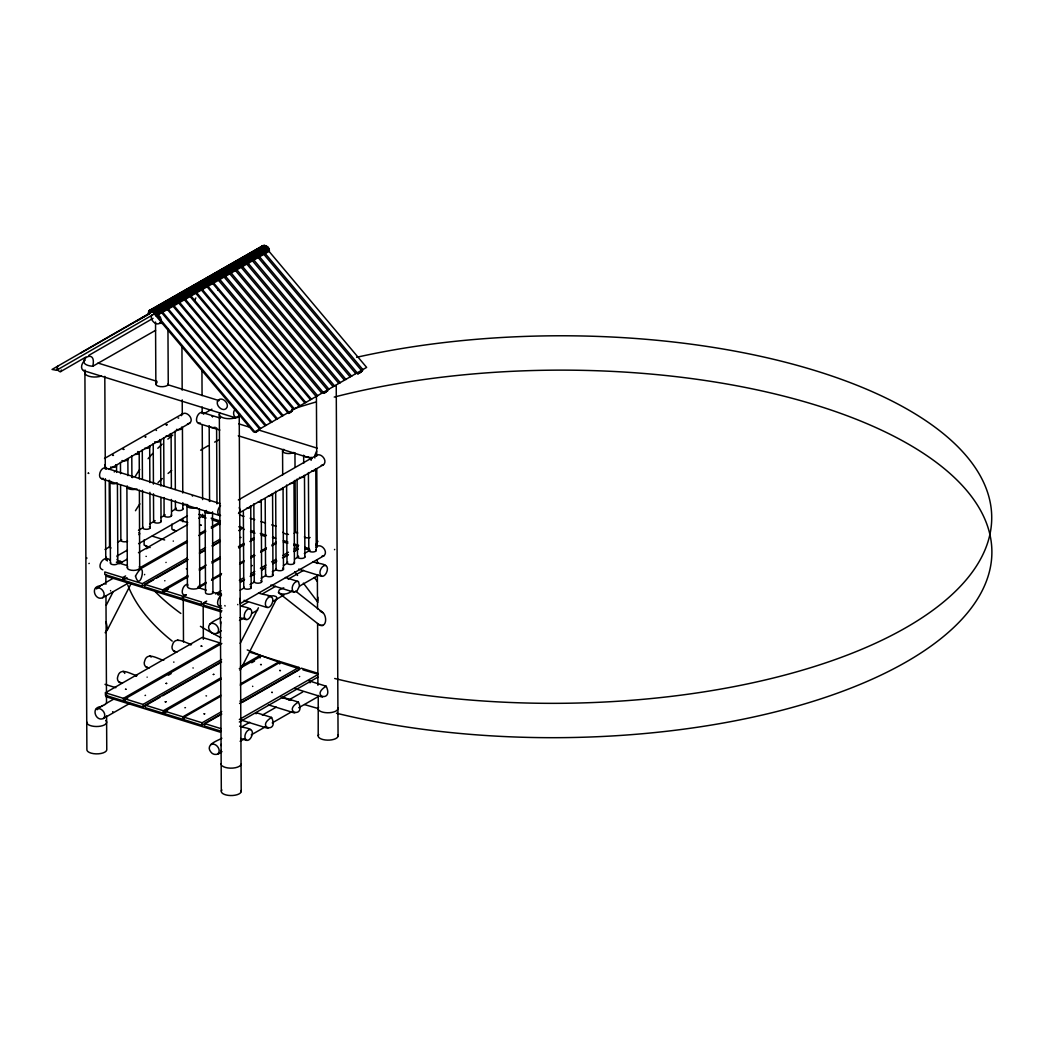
<?xml version="1.0" encoding="UTF-8"?>
<svg xmlns="http://www.w3.org/2000/svg" width="1041" height="1041" viewBox="0 0 1041 1041"><rect width="100%" height="100%" fill="white"/><g stroke="black" fill="none" stroke-linecap="round" stroke-linejoin="round"><path stroke-width="1.5" d="M317.869 597.183L317.895 600.904M86.689 558.496L86.884 557.911M110.606 590.924L110.567 590.559M112.636 711.693L112.988 711.771M237.816 604.73L237.725 604.457M270.868 585.029L294.082 592.238L296.919 591.132L299.522 586.031L298.533 581.672L285.377 577.456M334.681 549.388L334.512 549.7M190.074 305.573L190.035 305.742M217.881 290.127L217.79 289.411M263.412 262.54L263.92 262.866M88.238 473.2L88.849 473.46L88.29 473.095M88.914 563.584L89.253 563.324M224.856 605.55L225.077 606.018M57.815 368.644L58.179 370.557L59.897 371.702A2.381 1.627 51.9 0 0 61.25 370.921L61.315 369.997M194.875 300.211L195.018 299.561M264.31 246.17L263.998 245.494A8.679 6.298 60.2 0 0 262.879 245.637L149.54 310.348A2.264 1.64 60.2 0 0 148.72 311.09A1.575 1.145 60.2 0 1 148.616 311.923A2.368 1.718 60.2 0 0 148.473 313.406L149.097 313.315A2.655 1.926 60.2 0 1 149.11 312.625L151.439 311.363A11.945 8.666 60.2 0 1 153.326 311.949A4.281 3.11 60.2 0 1 154.172 312.43L155.682 314.655A2.655 1.926 60.2 0 1 155.708 315.293L156.319 315.839L269.32 251.219L268.708 250.673A2.655 1.926 60.2 0 0 268.682 250.035L268.097 248.721M317.609 574.619L317.349 575.881L317.908 575.413M318.247 695.427L318.195 735.623M116.93 556.714L117.295 555.269M144.1 539.941L144.126 545.029L150.151 547.553M171.882 524.065L171.908 529.153L176.371 531.196M268.5 250.712L366.64 367.395L254.824 431.82L155.226 313.406L152.376 311.61L52.05 369.438L56.565 370.271L57.723 366.185M105.154 632.759L107.47 629.115L106.143 621.776M240.12 670.365L277.023 598.068L276.138 596.584L273.549 595.79L268.071 596.246M220.978 621.867L220.484 631.275M315.683 544.911L317.934 541.255M151.973 314.785C148.577 319.925 158.128 327.98 161.147 321.487M181.316 415.684C184.582 408.671 195.044 418.573 189.696 423.193L108.85 469.426M239.261 512.549L239.924 510.22L239.235 507.461M239.742 603.546L240.393 601.217L239.716 598.458M317.609 563.467L318.104 562.387M106.312 605.146L112.87 592.329M106.976 630.703L131.14 583.546M240.172 643.403L258.428 607.801M195.24 298.936L195.851 297.973M159.286 306.575L159.976 306.718M181.16 294.174L181.069 294.174M232.403 264.869L232.026 264.882M256.698 251.388L256.151 251.141M112.935 455.151L113.04 455.138M123.267 449.27L123.736 449.517M114.393 471.911L114.276 471.976M145.454 436.986L145.714 436.986M156.475 430.414L156.176 430.427M132.519 477.312L131.83 477.338L132.532 477.52M166.508 424.949L166.833 424.767M178.714 418.04L178.128 418.118M212.507 416.478L212.507 416.699M165.961 562.517L166.066 562.361M209.319 501.424L209.853 501.32M200.458 525.328L201.173 525.328M200.432 525.25L201.173 525.132M186.456 568.906L186.326 568.659M125.454 689.233L125.805 689.168M135.655 676.103L136.397 676.051M145.063 695.518L145.506 695.271M240.471 537.455L241.018 537.481M173.626 662.102L173.99 662.089M166.079 683.39L166.846 683.43L166.092 683.43M165.272 701.829L166.013 701.79M166.013 701.725L165.272 701.777M201.212 645.927L201.811 646.175M184.869 707.737L185.454 707.659M213.626 674.477L213.262 674.49M206.482 695.935L206.027 695.83M204.075 713.801L204.843 713.801L204.153 713.918M280.12 670.612L279.834 670.391M255.748 713.488L256.502 713.475L255.826 713.501M271.727 692.317L272.261 692.343M283.308 698.147L282.566 698.069L283.282 698.004M299.431 676.663L299.678 676.468M235.539 409.022C230.49 413.42 236.45 422.451 240.068 414.448M316.568 451.274L314.85 455.346L314.863 457.988M96.566 588.92L100.287 585.706M97.203 709.715L98.075 708.427M269.32 251.219A2.368 1.718 60.2 0 0 269.164 249.645A1.575 1.145 60.2 0 1 269.033 248.76A2.264 1.64 60.2 0 0 268.214 247.511L154.732 312.313L267.875 247.185A8.679 6.298 60.2 0 0 266.769 246.353L153.235 310.621L153.235 311.389L153.769 310.973A8.679 6.298 60.2 0 1 154.875 311.806L155.226 312.118A2.264 1.64 60.2 0 1 156.059 313.367A1.575 1.145 60.2 0 0 156.163 314.265A2.368 1.718 60.2 0 1 156.332 315.839M105.544 582.739L104.139 583.793M220.523 505.692C217.985 507.839 215.825 515.035 220.575 515.503M276.724 598.939L273.223 601.373M292.417 590.494C289.086 593.93 282.397 595.53 278.402 592.485L279.261 589.935L283.764 587.814M92.766 366.263C97.555 344.896 70.398 364.376 92.766 366.263L155.564 330.348M99.806 585.914C89.929 586.76 95.199 601.178 102.721 597.703L129.24 582.531M102.721 597.703C107.002 593.695 100.613 585.523 95.616 588.308M315.605 456.153C320.108 451.313 328.24 460.486 323.504 464.728L238.48 513.356M100.43 706.722C90.567 707.555 95.824 721.986 103.358 718.498L129.865 703.339M103.358 718.498C107.639 714.503 101.25 706.318 96.253 709.116M221.199 617.443C216.593 620.15 204.413 623.624 210.074 631.028C212.806 635.244 218.22 633.839 221.33 630.82M217.153 633.214C221.434 629.219 215.032 621.035 210.035 623.832M316.087 547.15C320.589 542.309 328.722 551.483 323.985 555.725L240.341 603.559M221.837 738.251C217.231 740.958 205.038 744.419 210.711 751.823C213.431 756.052 218.857 754.634 221.967 751.628M217.777 754.022C222.058 750.027 215.669 741.843 210.672 744.64M98.374 708.153L102.07 705.889M207.706 278.923L208.2 278.702M256.606 251.037L256.815 251.258M145.167 437.025L145.779 436.804M166.755 424.741L166.092 424.858L166.755 424.949M212.065 416.465L212.598 416.686M192.26 495.854L192.624 496.102M173.274 541.216L173.274 540.956M164.686 580.761L164.933 580.748M251.883 565.601L252.091 565.445M252.039 565.666L251.883 565.718M126.065 689.298L125.909 689.246M190.308 644.821L190.971 644.913M201.759 646.214L201.095 646.188M192.962 667.919L193.21 668.023M213.444 674.425L213.925 674.321M261.317 664.561L260.562 664.561L261.304 664.587M252.599 686.227L252.755 686.448M271.831 692.473L272.352 692.525M310.114 682.779L309.789 682.584M85.271 360.056C82.187 362.06 79.65 368.28 83.449 370.609L235.578 417.831M221.252 595.751C217.478 597.3 215.331 607.528 221.304 605.914M105.883 582.479L113.755 577.937M104.777 704.601L106.481 703.261M146.534 548.737L149.253 547.176M80.417 353.211L149.592 313.575M137.152 320.771L149.8 313.51M56.565 370.271L155.239 313.406M60.742 371.546L85.909 357.037M88.706 355.423L153.053 318.338M148.746 311.103L261.733 246.496A2.264 1.64 60.2 0 1 262.553 245.754L263.035 246.236M149.54 310.348L150.151 310.882L149.891 310.257A8.679 6.298 60.2 0 1 150.997 310.114L263.998 245.494M150.034 310.856L264.518 245.468A10.449 7.586 60.2 0 1 266.236 246.001M148.616 311.923L151.413 310.335M214.186 274.434L216.97 272.833M150.997 310.114L151.322 310.791L157.113 307.668M161.082 305.208L163.866 303.608M168.056 301.213L171.062 299.691M175.031 297.232L179.221 294.837M182.006 293.237L186.404 290.907M188.981 289.255L193.171 286.861M197.348 284.466L200.353 282.931M204.322 280.471L207.328 278.949M211.297 276.49L215.487 274.095M218.285 272.495L222.67 270.166M226.652 267.706L236.619 262.189M240.601 259.729L244.778 257.335M247.576 255.748L251.974 253.418M254.551 251.753L258.741 249.359M149.11 312.625L151.908 311.025M149.097 313.315L151.882 311.714M153.235 311.389L266.769 246.353M153.443 311.454L266.444 246.834M153.326 311.949L172.858 300.784M175.643 299.183L209.124 280.042M211.922 278.441L238.428 263.295M241.213 261.694L266.327 247.329M154.615 312.105L267.875 247.185M156.033 313.38L269.033 248.76M156.163 314.265L269.164 249.645M155.708 315.293L159.898 312.899M162.682 311.311L171.049 306.522M173.847 304.922L176.632 303.334M180.822 300.94L183.606 299.34M186.404 297.752L189.189 296.151M191.973 294.551L200.353 289.762M210.113 284.18L212.911 282.592M215.695 280.992L219.885 278.598M222.67 277.01L225.455 275.41M228.252 273.809L236.619 269.02M239.417 267.433L242.202 265.832M246.392 263.438L249.176 261.851M254.759 258.649L251.961 260.25L350.088 376.855M257.543 257.062L261.733 254.668M104.529 458.456L182.591 413.811M105.011 549.453L109.188 547.059M117.555 542.27L121.732 539.889M138.466 530.324L142.643 527.93M149.618 523.948L155.187 520.76M160.769 517.559L164.946 515.178M171.921 511.183L176.098 508.802M117.698 555.647L127.444 550.064M138.596 543.688L187.393 515.789M118.817 563.936L127.236 559.134M138.453 552.706L187.549 524.638M198.779 518.223L201.577 516.609L206.079 518.015M238.337 499.979L316.399 455.346M127.015 577.69L122.799 580.097L104.803 574.502L104.79 571.964L122.786 577.547L125.597 575.946M139.624 567.931L187.315 540.643M199.937 533.434L205.558 530.22M211.167 527.006L219.586 522.205L219.599 524.742M138.414 570.026L187.51 541.945M198.74 535.529L205.754 531.522M211.362 528.308L219.781 523.493M153.626 579.759L142.396 586.174L124.399 580.592L124.386 578.041L142.383 583.637L187.276 557.963M199.898 550.741L205.506 547.54M212.52 543.519L219.534 539.511M168.304 589.271L162.695 592.472L144.699 586.89L144.686 584.352L188.174 559.485M199.391 553.057L205.012 549.856M212.026 545.848L220.432 541.034M238.675 530.598L241.473 528.997M156.423 578.158L187.289 560.5M199.911 553.292L204.127 550.884M212.533 546.07L219.547 542.062M144.686 584.352L162.682 589.935L187.94 575.491M199.156 569.076L206.17 565.068M211.778 561.854L220.198 557.039M238.428 546.616L244.049 543.402M251.063 539.394L253.861 537.794M164.283 590.429L182.279 596.012L182.292 598.562L164.296 592.98L164.283 590.429L188.135 576.792M199.351 570.377L204.96 567.163M211.974 563.155L220.393 558.34M238.636 547.917L244.245 544.703M249.853 541.502L254.056 539.095M197.712 587.189L206.131 582.374M211.739 579.173L221.564 573.552M239.794 563.129L243.997 560.722M251.011 556.714L253.822 555.1M260.836 551.092L266.444 547.891M272.065 544.677L276.268 542.27M205.702 602.114L201.486 604.522L183.489 598.926L183.476 596.389L186.287 594.788M198.909 587.566L205.923 583.559M211.531 580.344L221.356 574.736M239.586 564.3L243.802 561.893M250.816 557.885L255.019 555.478M260.64 552.264L266.249 549.062M271.857 545.848L276.06 543.441M215.5 593.956L221.121 590.741M239.352 580.318L243.568 577.911M250.582 573.903L254.785 571.496M260.393 568.282L266.002 565.081M271.623 561.867L275.826 559.459M282.84 555.452L288.448 552.237M294.069 549.036L298.273 546.629L293.77 545.224M221.889 610.846L203.893 605.263L203.88 602.726L206.678 601.112M217.907 594.697L220.705 593.097M240.354 581.867L244.557 579.46M250.165 576.246L254.381 573.838M261.395 569.83L265.598 567.423M272.612 563.415L276.828 561.008M282.436 557.794L288.045 554.593M293.653 551.379L297.869 548.971M218.324 594.892L221.134 593.292M240.77 582.062L243.581 580.449M250.595 576.441L254.798 574.033M261.811 570.026L264.622 568.425M273.028 563.61L275.839 561.997M284.258 557.195L288.461 554.788M294.082 551.574L298.286 549.167M240.211 590.182L244.388 587.801M249.957 584.613L254.147 582.218M261.109 578.223L265.299 575.842M272.261 571.847L276.451 569.466M283.412 565.471L287.602 563.09M294.564 559.095L298.754 556.714M304.323 553.513L309.906 550.325M240.744 606.278L247.719 602.284M263.074 593.5L275.631 586.317M288.188 579.147L303.543 570.364M105.427 692.772L202.214 637.417L220.211 643L123.424 698.355L105.427 692.772L105.44 695.31L123.437 700.892L127.64 698.485M239.482 620.449L243.659 618.055M252.039 613.266L257.621 610.078M275.761 599.694L284.141 594.905M299.483 586.135L317.635 575.751M106.013 703.534L114.393 698.745M159.859 697.353L143.033 706.982L125.037 701.387L125.024 698.849L221.811 643.494M168.317 675.232L171.127 673.618M125.024 698.849L143.02 704.432L221.577 659.513M167.536 710.873L163.333 713.28L145.337 707.698L145.324 705.147L221.069 661.829M162.669 695.752L221.59 662.05M145.324 705.147L163.32 710.743L220.835 677.847M240.471 666.617L260.107 655.388L260.12 657.925M220.783 695.167L182.917 716.82L182.93 719.357L164.933 713.775L164.92 711.237L221.03 679.148M239.261 668.712L261.707 655.882L279.704 661.464L279.717 664.015M251.701 662.74L254.511 661.139M240.432 683.937L279.704 661.464M221.759 714.087L202.123 725.317L184.127 719.734L184.114 717.197L220.588 696.338M240.224 685.108L280.901 661.842L298.91 667.424L298.923 669.975L242.8 702.063M184.114 717.197L202.11 722.779L221.746 711.55M239.99 701.127L298.91 667.424M221.017 731.185L204.517 726.071L204.504 723.521L221.343 713.892M239.586 703.469L301.304 668.179L317.804 673.293M239.339 719.487L317.895 674.568M239.352 722.025L317.908 677.105M241.369 727.073L249.749 722.285M262.306 715.102L276.268 707.125M288.825 699.942L302.775 691.966M240.107 741.257L244.297 738.863M251.271 734.868L265.234 726.891M272.208 722.896L291.74 711.719M298.728 707.737L318.26 696.559M100.209 585.745L101.432 585.094M99.52 707.242L100.847 706.553M102.395 584.704L104.217 583.741M103.033 705.499L104.855 704.549M189.696 423.193L187.471 423.817M183.073 504.807L185.298 504.195M323.504 464.728L321.266 465.353M323.985 555.725L321.747 556.349M113.482 455.372L112.792 455.464M147.106 677.131L147.171 677.157M279.782 670.547L280.445 670.573M101.354 585.133L102.473 584.652M101.992 705.941L103.111 705.46M85.323 370.219L83.449 370.609M200.249 422.997C193.626 424.598 196.775 411.898 202.058 412.444L220.484 418.157M103.306 478.431C96.683 480.031 99.845 467.331 105.115 467.877L220.276 503.623M120.561 561.06L117.919 561.073L116.943 559.342M185.975 594.945C179.351 596.545 182.5 583.845 187.783 584.391M146 556.349L146.3 556.401M144.673 574.398L144.504 574.762M322.996 625.485L320.225 625.368M254.824 431.82L253.64 432.002L152.376 311.61M173.274 530.233L174.172 530.22M145.506 546.109L146.404 546.109M110.203 560.305C103.84 553.578 95.59 567.774 102.812 569.804M325.534 565.419C320.745 565.25 317.219 575.465 322.762 576.35C325.391 575.504 326.77 572.68 327.303 570.143C328.865 562.465 317.141 564.391 313.159 561.58M297.765 581.294C293.198 581.438 289.958 589.648 294.082 592.238M270.959 596.623C266.171 596.454 262.631 606.669 268.188 607.554C270.816 606.708 272.195 603.884 272.716 601.36C274.29 593.669 262.566 595.608 258.571 592.784M249.853 608.699C245.064 608.53 241.538 618.744 247.081 619.629C249.71 618.783 251.089 615.96 251.623 613.422C253.21 607.007 244.284 607.593 240.562 605.81M191.518 644.418C185.779 643.299 175.057 635.387 172.507 644.873C170.919 648.27 172.923 652.187 177.009 651.991M173.912 651.028L174.81 651.028M163.736 660.306C158.011 659.174 147.275 651.263 144.738 660.749C143.137 664.158 145.154 668.075 149.227 667.88M146.13 666.917L147.041 666.917M136.944 675.635C131.205 674.503 120.483 666.591 117.932 676.077C116.345 679.487 118.349 683.403 122.422 683.208M119.325 682.245L120.236 682.232M326.171 686.214C309.125 696.754 334.148 702.844 326.171 686.214L309.138 680.931M298.39 702.102C281.343 712.643 306.379 718.719 298.39 702.102L282.918 697.301M271.584 717.431C254.551 727.971 279.574 734.048 271.584 717.431L256.112 712.63M250.491 729.494C245.702 729.325 242.163 739.539 247.706 740.424C250.347 739.578 251.714 736.755 252.247 734.23C253.848 727.152 243.503 728.44 239.651 726.137M320.147 611.171L322.931 612.772M272.495 537.273L274.564 537.585M151.322 310.791L151.518 310.088A10.449 7.586 60.2 0 1 153.235 310.621M97.997 363.049L156.983 381.357M167.848 384.728L219.078 400.629M238.91 423.882L249.658 427.213M258.871 430.076L317.219 448.19M198.389 423.375L219.872 430.05M238.298 435.776L312.001 458.652M239.391 514.879L243.997 516.31M250.139 518.223L254.746 519.654M260.888 521.554L265.494 522.985M271.636 524.885L276.242 526.317M294.655 532.042L297.726 532.992M101.445 478.821L219.664 515.516M198.857 514.384L204.999 516.284M211.141 518.197L220.354 521.047M238.779 526.772L243.386 528.203M251.063 530.585L254.134 531.535M260.276 533.447L266.418 535.347M272.56 537.26L275.631 538.21M283.308 540.591L287.915 542.023M294.056 543.923L298.663 545.354M304.805 547.267L309.411 548.698M212.078 519.875L219.586 522.205M250.478 531.795L254.98 533.187M261.07 535.074L265.572 536.479M283.269 541.971L287.771 543.363M305.169 548.763L309.671 550.168M180.041 520.253L187.783 522.66M298.637 569.141L321.864 576.35M152.272 536.141L164.66 539.98M118.7 561.437L121.797 562.4M244.062 600.358L267.277 607.567M116.345 562.218L127.106 565.562M198.545 587.736L206.222 590.117M212.364 592.017L221.59 594.879M183.476 596.389L201.473 601.971L201.486 604.522M203.88 602.726L221.876 608.308M106.885 576.389L221.408 611.939M239.99 617.703L246.183 619.629M249.606 652.121L260.107 655.388M294.629 688.504L322.489 697.158M268.409 704.874L294.72 713.033M241.603 720.203L267.914 728.362M104.998 684.34L115.837 687.698M164.92 711.237L182.917 716.82M204.504 723.521L221.004 728.648M105.961 696.715L220.497 732.265M240.614 738.511L246.808 740.437M244.349 529.518L240.081 526.551M186.599 504.417L187.887 504.989M202.058 412.444L203.437 413.524M105.115 467.877L106.494 468.957M105.596 558.874L106.364 559.251M177.582 640.098L178.362 640.462M149.813 655.986L151.179 657.066M123.007 671.315L123.788 671.679M320.641 611.236C327.225 612.889 327.772 628.465 319.418 624.964L279.079 593.162M221.108 752.083L221.069 744.367M266.899 247.628L267.68 248.239M123.879 449.192L123.202 449.322M157.581 314.161L160.626 317.466M295.605 591.119L321.942 611.874M318.221 623.871L319.418 624.964M265.104 253.379L363.036 369.815M263.308 253.679L361.435 370.362M259.43 256.62L357.362 373.055M257.634 256.932L355.762 373.602M253.757 259.873L351.689 376.308M248.083 263.113L346.015 379.549M246.275 263.412L344.415 380.095M242.41 266.353L340.342 382.789M238.519 264.18L338.741 383.335M236.736 269.606L334.668 386.042M234.928 269.905L333.068 386.588M231.063 272.846L328.995 389.282M229.254 273.145L327.394 389.828M224.349 274.85L323.322 392.522M223.581 276.399L321.721 393.069M218.675 278.103L317.648 395.775M217.907 279.639L316.048 396.322M213.002 282.189L311.558 399.367M210.152 280.406L310.374 399.562M207.328 285.442L305.885 402.62M206.56 286.132L304.701 402.802M201.655 288.682L300.211 405.86M200.887 289.372L299.027 406.055M195.981 291.922L294.538 409.1M195.214 292.612L293.354 409.295M190.308 295.176L288.864 412.353M187.458 293.38L287.68 412.535M184.634 298.416L283.191 415.593M183.867 299.105L282.007 415.788M180.002 302.892L277.518 418.833M178.193 302.345L276.333 419.029M173.287 304.909L271.844 422.086M172.52 305.599L270.66 422.269M167.614 308.149L266.171 425.327M166.846 308.839L264.987 425.522M161.941 311.389L260.497 428.567M159.091 309.606L259.313 428.762M314.265 577.443L317.219 581.333M294.681 571.639L297.583 575.478M303.386 583.142L317.908 602.297M104.634 464.624L106.117 468.684M106.963 559.967L107.34 560.969M124.373 672.395L124.764 673.41M105.909 556.935L106.598 559.681M161.134 318.858L161.316 320.225M336.23 385.261L338.065 736.234M316.412 396.022L316.724 456.153M316.789 469.153L317.206 547.137M317.271 560.136L317.284 563.389M317.349 574.762L317.531 608.881M317.596 623.507L317.921 685.251M315.813 469.66L316.23 550.598M311.077 457.155L311.103 460.382M308.409 472.562L308.813 550.26M304.479 476.14L304.909 557.065M303.66 455.203L303.699 463.297M297.088 479.042L297.492 556.74M294.954 452.796L295.032 467.357M295.097 480.291L295.371 532.055M293.991 482.139L294.421 563.064M286.6 485.041L287.004 562.739M283.061 488.385L283.477 569.323M282.566 450.623L282.697 474.878M275.657 491.287L276.073 568.985M272.573 494.384L272.989 575.322M264.518 245.468L264.531 246.236M265.182 498.912L265.585 574.983M261.239 500.864L261.668 581.802M253.848 503.766L254.251 581.464M250.751 506.863L251.18 587.801M243.36 511.378L243.763 587.462M241.2 791.628L239.222 414.773A9.968 4.216 -0.3 0 1 227.172 418.599A9.968 4.216 -0.3 0 1 219.885 413.095M219.339 414.175L220.432 623.715M220.484 631.835L221.069 745.538M221.095 750.418L221.317 791.017M216.593 427.825L216.996 503.896M212.507 511.899L212.937 592.823M209.176 425.873L209.566 500.331M205.09 511.56L205.519 592.498A3.735 1.575 -0.3 0 0 209.28 594.242A3.735 1.575 -0.3 0 0 212.924 592.42M201.941 369.62L202.071 395.619M202.136 406.992L202.162 413.485M202.227 424.858L202.618 499.602M202.696 514.228L202.709 517.468M203.177 606.838L203.346 639.33M202.11 722.779L202.123 725.317M199.378 509.075L199.794 586.708M186.977 505.288L187.406 586.148M181.941 346.276L182.175 390.141M182.214 399.887L182.292 414.513M182.435 428.254L182.774 493.005M182.826 502.712L182.852 509.192M182.839 518.496L182.852 521.749M183.268 599.733L183.489 641.972M175.031 431.156L175.343 489.439M175.395 500.76L175.435 508.854M171.101 434.735L171.388 488.151M171.44 499.485L171.531 515.672M167.952 329.125L168.252 384.363M163.71 437.636L163.958 486.199M164.023 497.533L164.114 515.334M162.682 589.935L162.695 592.472M163.32 710.743L163.333 713.28M160.613 440.733L160.848 486.056M160.913 497.39L161.043 521.671M155.538 322.059L155.864 383.804M153.222 443.635L153.43 484.104M153.482 493.811L153.626 521.333M149.683 446.992L149.865 482.595M149.917 492.315L150.112 527.917M142.279 449.894L142.435 479.029M142.5 490.35L142.695 527.592M142.383 583.637L142.396 586.174M143.02 704.432L143.033 706.982M139.195 452.991L139.325 478.886M139.39 490.22L139.689 568.061M131.791 455.893L131.908 476.934M127.861 459.458L127.952 475.646M126.885 486.628L127.314 567.501M122.786 577.547L122.799 580.097M123.424 698.355L123.437 700.892M120.47 462.36L120.535 473.694M120.587 485.028L120.873 540.058M117.425 484L117.841 563.311M116.54 465.939L116.579 472.419M110.008 482.048L110.424 562.973M109.201 480.174L109.552 546.538M104.803 376.361L105.297 468.957M105.349 478.704L105.766 559.915M105.844 574.541L105.896 584.287M105.961 595.66L106.52 702.857M106.585 715.857L106.768 749.962A9.968 4.216 -0.3 0 1 96.006 753.866A9.968 4.216 -0.3 0 1 86.884 749.364L84.907 372.509M356.608 357.297A434.839 183.776 -0.3 0 1 991.539 522.998A434.839 183.776 -0.3 0 1 334.695 678.485M316.282 673.67A434.839 183.776 -0.3 0 1 302.957 669.831M297.179 668.075A434.839 183.776 -0.3 0 1 247.238 649.909M220.913 637.678A434.839 183.776 -0.3 0 1 200.406 626.331M180.848 613.461A434.839 183.776 -0.3 0 1 155.083 591.548M135.291 476.375A434.839 183.776 -0.3 0 1 139.728 469.504M148.069 458.704A434.839 183.776 -0.3 0 1 152.793 453.434M157.829 448.281A434.839 183.776 -0.3 0 1 162.136 444.182M167.887 439.107A434.839 183.776 -0.3 0 1 172.754 435.086M203.476 414.006A434.839 183.776 -0.3 0 1 211.896 409.178M334.239 397.063A434.839 183.776 -0.3 0 1 888.259 433.407A434.839 183.776 -0.3 0 1 889.912 670.729A434.839 183.776 -0.3 0 1 336.438 713.215M317.973 708.44A434.839 183.776 -0.3 0 1 304.597 704.614M290.829 700.359A434.839 183.776 -0.3 0 1 281.148 697.132M172.22 641.113A434.839 183.776 -0.3 0 1 127.796 585.055M135.473 510.728A434.839 183.776 -0.3 0 1 139.897 503.844M158.011 482.634A434.839 183.776 -0.3 0 1 162.318 478.535M168.069 473.46A434.839 183.776 -0.3 0 1 171.7 470.441M200.614 450.18A434.839 183.776 -0.3 0 1 208.304 445.652M214.641 442.113A434.839 183.776 -0.3 0 1 218.558 440.018M291.701 409.464A434.839 183.776 -0.3 0 1 315.514 402.138M261.746 246.496A1.575 1.145 60.2 0 1 261.642 247.251M241.057 764.25A9.968 4.216 -0.3 0 1 232.898 768.089A9.968 4.216 -0.3 0 1 222.097 765.786M221.304 764.745A9.968 4.216 -0.3 0 1 221.173 763.652M337.791 707.75A9.968 4.216 -0.3 0 1 327.173 712.76A9.968 4.216 -0.3 0 1 318.598 707.177M105.701 720.45A9.968 4.216 -0.3 0 1 98.466 726.436A9.968 4.216 -0.3 0 1 86.741 721.986M168.226 383.674A6.233 2.629 -0.3 0 1 160.535 386.64A6.233 2.629 -0.3 0 1 157.061 382.528M162.63 323.322A6.233 2.629 -0.3 0 1 159.429 323.178M197.035 507.618A6.233 2.629 -0.3 0 1 189.449 507.696A6.233 2.629 -0.3 0 1 187.38 504.612M199.325 585.367A6.233 2.629 -0.3 0 1 193.691 589.063A6.233 2.629 -0.3 0 1 187.809 585.484M211.791 512.653A3.735 1.575 -0.3 0 1 206.196 512.875A3.735 1.575 -0.3 0 1 206.482 510.506M272.221 574.164A3.735 1.575 -0.3 0 1 269.827 576.714A3.735 1.575 -0.3 0 1 265.819 574.58M272.287 493.577A3.735 1.575 -0.3 0 1 268.435 495.789M260.888 580.644A3.735 1.575 -0.3 0 1 258.493 583.194A3.735 1.575 -0.3 0 1 254.485 581.06M260.966 500.057A3.735 1.575 -0.3 0 1 258.077 502.256M250.4 586.63A3.735 1.575 -0.3 0 1 248.005 589.18A3.735 1.575 -0.3 0 1 243.997 587.059M250.478 506.056A3.735 1.575 -0.3 0 1 246.613 508.268M282.71 568.165A3.735 1.575 -0.3 0 1 280.315 570.715A3.735 1.575 -0.3 0 1 276.307 568.581M282.775 487.578A3.735 1.575 -0.3 0 1 279.886 489.777M111.023 547.982A3.735 1.575 -0.3 0 1 109.786 546.135M115.759 464.78A3.735 1.575 -0.3 0 1 115.512 466.862A3.735 1.575 -0.3 0 1 110.606 467.045M117.06 562.153A3.735 1.575 -0.3 0 1 114.679 564.703A3.735 1.575 -0.3 0 1 110.671 562.582M117.178 482.777A3.735 1.575 -0.3 0 1 111.894 483.597A3.735 1.575 -0.3 0 1 110.723 481.28M293.757 452.458A6.233 2.629 -0.3 0 1 285.039 453.03A6.233 2.629 -0.3 0 1 283.764 449.348M294.902 530.702A6.233 2.629 -0.3 0 1 294.187 533.33M288.461 534.397A6.233 2.629 -0.3 0 1 283.022 532.185M215.188 427.265A3.735 1.575 -0.3 0 1 209.189 426.276M310.101 537.52A3.735 1.575 -0.3 0 1 304.362 536.935M308.852 456.804A3.735 1.575 -0.3 0 1 303.673 455.607M136.944 488.958A6.233 2.629 -0.3 0 1 129.357 489.036A6.233 2.629 -0.3 0 1 127.288 485.965M139.234 566.707A6.233 2.629 -0.3 0 1 133.599 570.416A6.233 2.629 -0.3 0 1 127.718 566.838M315.957 549.791A3.735 1.575 -0.3 0 1 312.092 551.99A3.735 1.575 -0.3 0 1 309.528 549.492M315.527 468.853A3.735 1.575 -0.3 0 1 311.662 471.066M304.623 556.258A3.735 1.575 -0.3 0 1 300.758 558.47A3.735 1.575 -0.3 0 1 298.207 555.972M304.206 475.334A3.735 1.575 -0.3 0 1 303.452 477.064A3.735 1.575 -0.3 0 1 299.392 477.442M294.135 562.257A3.735 1.575 -0.3 0 1 290.27 564.469A3.735 1.575 -0.3 0 1 287.719 561.971M293.718 481.332A3.735 1.575 -0.3 0 1 289.853 483.531M182.578 508.385A3.735 1.575 -0.3 0 1 178.714 510.597A3.735 1.575 -0.3 0 1 176.15 508.099M181.654 427.096A3.735 1.575 -0.3 0 1 181.407 429.178A3.735 1.575 -0.3 0 1 176.502 429.373M171.244 514.866A3.735 1.575 -0.3 0 1 167.393 517.078A3.735 1.575 -0.3 0 1 164.829 514.579M170.321 433.577A3.735 1.575 -0.3 0 1 170.386 435.502A3.735 1.575 -0.3 0 1 166.013 436.036M160.756 520.864A3.735 1.575 -0.3 0 1 156.905 523.063A3.735 1.575 -0.3 0 1 154.341 520.565M159.833 439.575A3.735 1.575 -0.3 0 1 159.585 441.657A3.735 1.575 -0.3 0 1 154.68 441.839M138.843 532.758A3.735 1.575 -0.3 0 1 138.908 534.684M137.711 451.547A3.735 1.575 -0.3 0 1 138.96 453.382A3.735 1.575 -0.3 0 1 135.057 454.383M149.331 526.759A3.735 1.575 -0.3 0 1 146.937 529.309A3.735 1.575 -0.3 0 1 142.929 527.188M149.41 446.186A3.735 1.575 -0.3 0 1 148.655 447.903A3.735 1.575 -0.3 0 1 144.595 448.294M127.575 541.164A3.735 1.575 -0.3 0 1 122.76 541.619A3.735 1.575 -0.3 0 1 121.12 539.654M127.588 458.652A3.735 1.575 -0.3 0 1 126.468 460.525A3.735 1.575 -0.3 0 1 121.927 460.564M101.302 375.996A9.968 4.216 -0.3 0 1 89.175 376.308A9.968 4.216 -0.3 0 1 85.466 371.442M337.935 735.128A9.968 4.216 -0.3 0 1 327.316 740.125A9.968 4.216 -0.3 0 1 318.741 734.543M241.07 790.522A9.968 4.216 -0.3 0 1 230.438 795.532A9.968 4.216 -0.3 0 1 221.863 789.95M135.486 576.063C140.899 594.814 147.744 554.046 135.486 576.063M217.465 401.475C215.734 406.602 224.401 413.16 227.133 407.109C228.877 401.995 220.211 395.437 217.465 401.475M255.592 432.392L259.144 429.933L255.592 432.392M288.747 413.42L292.3 410.974L288.747 413.42M324.115 393.199L327.681 390.739L324.115 393.199M357.87 373.888L361.435 371.442L357.87 373.888M358.859 373.329L362.411 370.882L358.859 373.329"/></g></svg>
